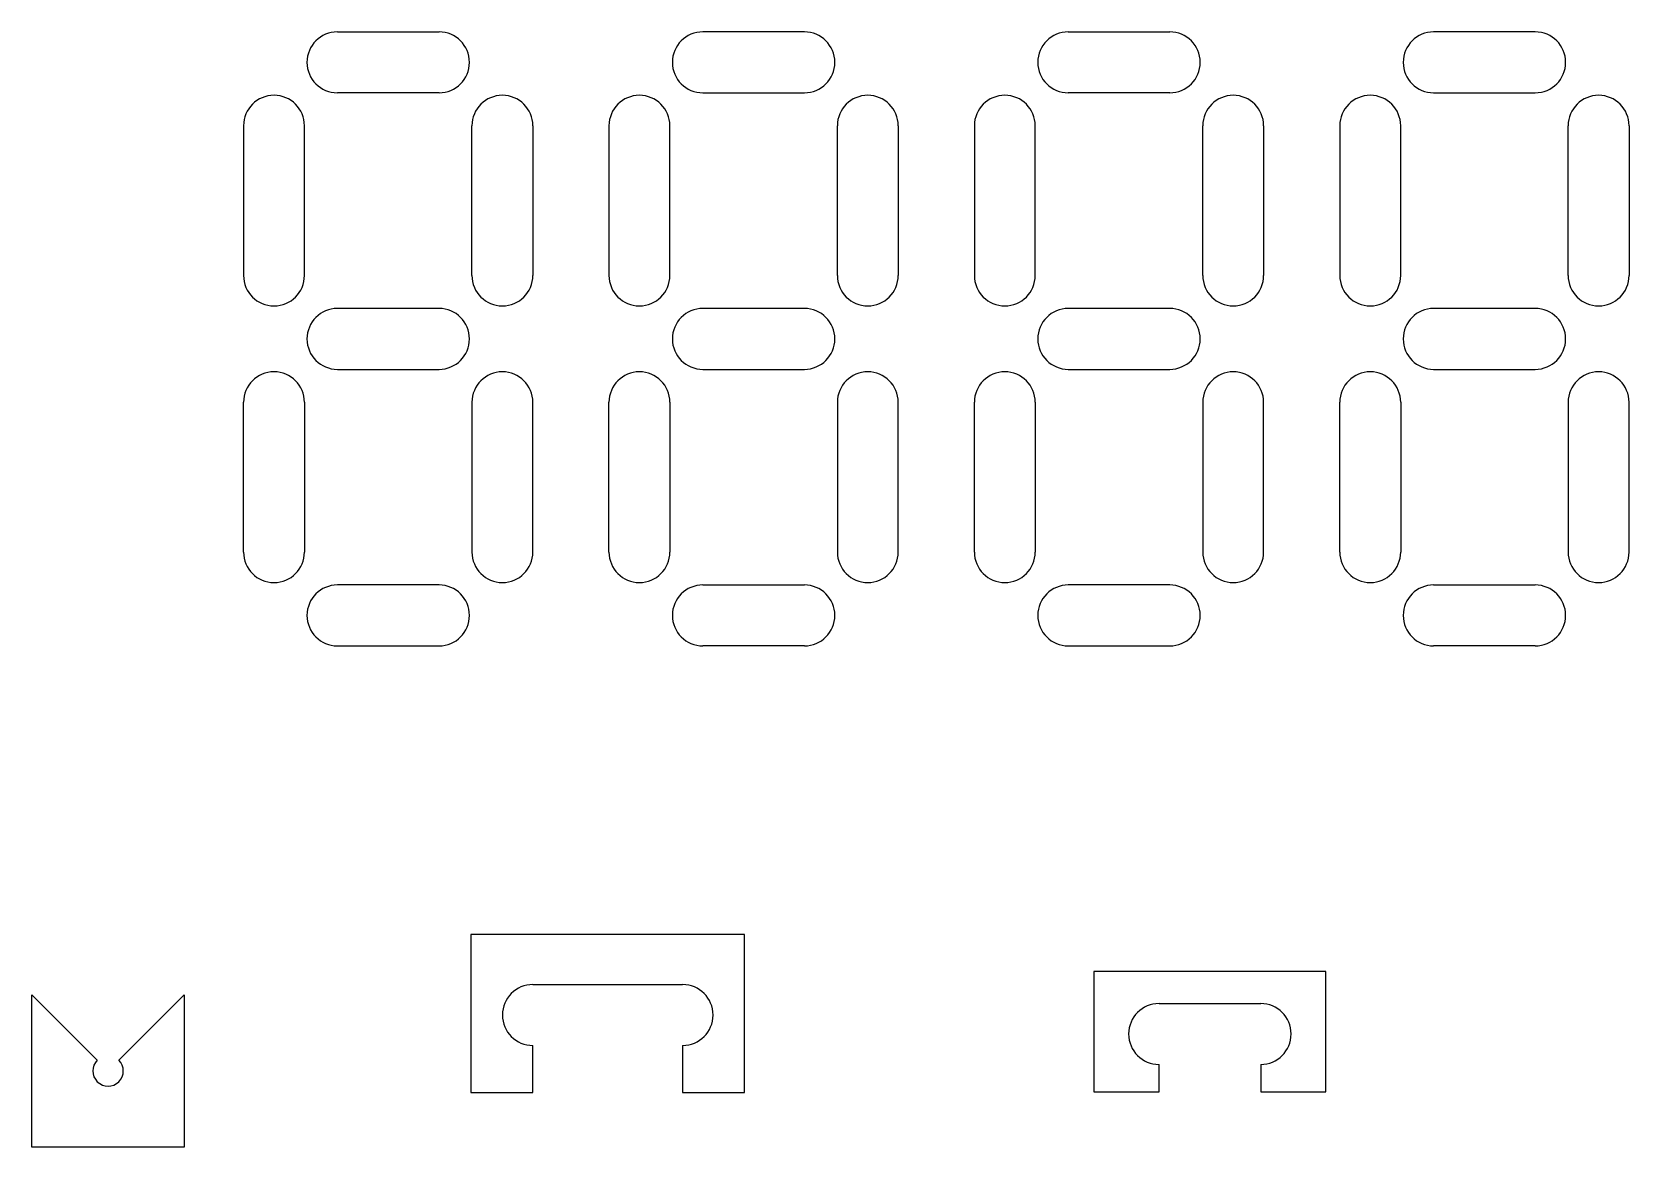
# Model space of a CAD drawing. Extents: x 0 to 262, y 0 to 183.
import ezdxf

# ---------------------------------------------------------------- set-up
doc = ezdxf.new("R2010")
doc.units = 0
doc.layers.add('OUTER_LOOP', color=7, linetype='CONTINUOUS')

msp = doc.modelspace()

# ---------------------------------------------------------------- linework, layer by layer
at = {"layer": 'OUTER_LOOP', "color": 3, "linetype": 'CONTINUOUS'}
for p, q in [((50.16, 183.12), (66.84, 183.12)), ((126.84, 183.12), (110.16, 183.12)), ((170.16, 183.12), (186.84, 183.12)), ((246.84, 183.12), (230.16, 183.12)), ((66.84, 173.12), (50.16, 173.12)), ((110.16, 173.12), (126.84, 173.12)), ((186.84, 173.12), (170.16, 173.12)), ((230.16, 173.12), (246.84, 173.12)), ((34.75, 167.71), (34.75, 143.12)), ((44.75, 143.12), (44.75, 167.71)), ((72.25, 143.12), (72.25, 167.71)), ((82.25, 167.71), (82.25, 143.12)), ((94.75, 167.71), (94.75, 143.12)), ((104.75, 143.12), (104.75, 167.71)), ((132.25, 143.12), (132.25, 167.71)), ((142.25, 167.71), (142.25, 143.12)), ((154.75, 167.71), (154.75, 143.12)), ((164.75, 143.12), (164.75, 167.71)), ((192.25, 143.12), (192.25, 167.71)), ((202.25, 167.71), (202.25, 143.12)), ((214.75, 167.71), (214.75, 143.12)), ((224.75, 143.12), (224.75, 167.71)), ((252.25, 143.12), (252.25, 167.71)), ((262.25, 167.71), (262.25, 143.12)), ((66.84, 137.71), (50.16, 137.71)), ((126.84, 137.71), (110.16, 137.71)), ((186.84, 137.71), (170.16, 137.71)), ((246.84, 137.71), (230.16, 137.71)), ((50.16, 127.7), (66.84, 127.7)), ((110.16, 127.7), (126.84, 127.7)), ((170.16, 127.7), (186.84, 127.7)), ((230.16, 127.7), (246.84, 127.7)), ((34.75, 97.7), (34.75, 122.3)), ((44.75, 122.3), (44.75, 97.7)), ((72.25, 122.3), (72.25, 97.7)), ((82.25, 97.7), (82.25, 122.3)), ((94.75, 97.7), (94.75, 122.3)), ((104.75, 122.3), (104.75, 97.7)), ((132.25, 122.3), (132.25, 97.7)), ((142.25, 97.7), (142.25, 122.3)), ((154.75, 97.7), (154.75, 122.3)), ((164.75, 122.3), (164.75, 97.7)), ((192.25, 122.3), (192.25, 97.7)), ((202.25, 97.7), (202.25, 122.3)), ((214.75, 97.7), (214.75, 122.3)), ((224.75, 122.3), (224.75, 97.7)), ((252.25, 122.3), (252.25, 97.7)), ((262.25, 97.7), (262.25, 122.3)), ((66.84, 92.3), (50.16, 92.3)), ((110.16, 92.3), (126.84, 92.3)), ((186.84, 92.3), (170.16, 92.3)), ((230.16, 92.3), (246.84, 92.3)), ((50.16, 82.3), (66.84, 82.3)), ((126.84, 82.3), (110.16, 82.3)), ((170.16, 82.3), (186.84, 82.3)), ((246.84, 82.3), (230.16, 82.3)), ((72.09, 34.92), (72.09, 8.95)), ((117, 34.92), (72.09, 34.92)), ((117, 8.95), (117, 34.92)), ((82.25, 26.68), (106.84, 26.68)), ((174.39, 28.84), (174.39, 9.08)), ((212.46, 28.84), (174.39, 28.84)), ((212.46, 9.08), (212.46, 28.84)), ((0, 0), (0, 25)), ((0, 25), (10.73, 14.27)), ((14.27, 14.27), (25, 25)), ((25, 25), (25, 0)), ((185.08, 23.57), (201.76, 23.57)), ((82.25, 8.95), (82.25, 16.68)), ((106.84, 16.68), (106.84, 8.95)), ((185.08, 9.08), (185.08, 13.57)), ((201.76, 13.57), (201.76, 9.08)), ((72.09, 8.95), (82.25, 8.95)), ((106.84, 8.95), (117, 8.95)), ((174.39, 9.08), (185.08, 9.08)), ((201.76, 9.08), (212.46, 9.08)), ((25, 0), (0, 0))]:
    msp.add_line(p, q, dxfattribs=at)
for centre, radius, start, end in [((50.16, 178.12), 5, 90, 270), ((66.84, 178.12), 5, 270, 90), ((110.16, 178.12), 5, 90, 270), ((126.84, 178.12), 5, 270, 90), ((170.16, 178.12), 5, 90, 270), ((186.84, 178.12), 5, 270, 90), ((230.16, 178.12), 5, 90, 270), ((246.84, 178.12), 5, 270, 90), ((39.75, 167.71), 5, 0, 180), ((77.25, 167.71), 5, 0, 180), ((99.75, 167.71), 5, 0, 180), ((137.25, 167.71), 5, 0, 180), ((159.75, 167.71), 5, 0, 180), ((197.25, 167.71), 5, 0, 180), ((219.75, 167.71), 5, 0, 180), ((257.25, 167.71), 5, 0, 180), ((39.75, 143.12), 5, 180, 0), ((77.25, 143.12), 5, 180, 0), ((99.75, 143.12), 5, 180, 0), ((137.25, 143.12), 5, 180, 0), ((159.75, 143.12), 5, 180, 0), ((197.25, 143.12), 5, 180, 0), ((219.75, 143.12), 5, 180, 0), ((257.25, 143.12), 5, 180, 0), ((50.16, 132.71), 5, 90, 270), ((66.84, 132.71), 5, 270, 90), ((110.16, 132.71), 5, 90, 270), ((126.84, 132.71), 5, 270, 90), ((170.16, 132.71), 5, 90, 270), ((186.84, 132.71), 5, 270, 90), ((230.16, 132.71), 5, 90, 270), ((246.84, 132.71), 5, 270, 90), ((39.75, 122.3), 5, 0, 180), ((77.25, 122.3), 5, 0, 180), ((99.75, 122.3), 5, 0, 180), ((137.25, 122.3), 5, 0, 180), ((159.75, 122.3), 5, 0, 180), ((197.25, 122.3), 5, 0, 180), ((219.75, 122.3), 5, 0, 180), ((257.25, 122.3), 5, 0, 180), ((39.75, 97.7), 5, 180, 0), ((77.25, 97.7), 5, 180, 0), ((99.75, 97.7), 5, 180, 0), ((137.25, 97.7), 5, 180, 0), ((159.75, 97.7), 5, 180, 0), ((197.25, 97.7), 5, 180, 0), ((219.75, 97.7), 5, 180, 0), ((257.25, 97.7), 5, 180, 0), ((50.16, 87.3), 5, 90, 270), ((66.84, 87.3), 5, 270, 90), ((110.16, 87.3), 5, 90, 270), ((126.84, 87.3), 5, 270, 90), ((170.16, 87.3), 5, 90, 270), ((186.84, 87.3), 5, 270, 90), ((230.16, 87.3), 5, 90, 270), ((246.84, 87.3), 5, 270, 90), ((82.25, 21.68), 5, 90, 270), ((106.84, 21.68), 5, 270, 90), ((185.08, 18.57), 5, 90, 270), ((201.76, 18.57), 5, 270, 90), ((12.5, 12.5), 2.5, 135, 45)]:
    msp.add_arc(centre, radius, start, end, dxfattribs=at)

doc.saveas('drawing.dxf')
